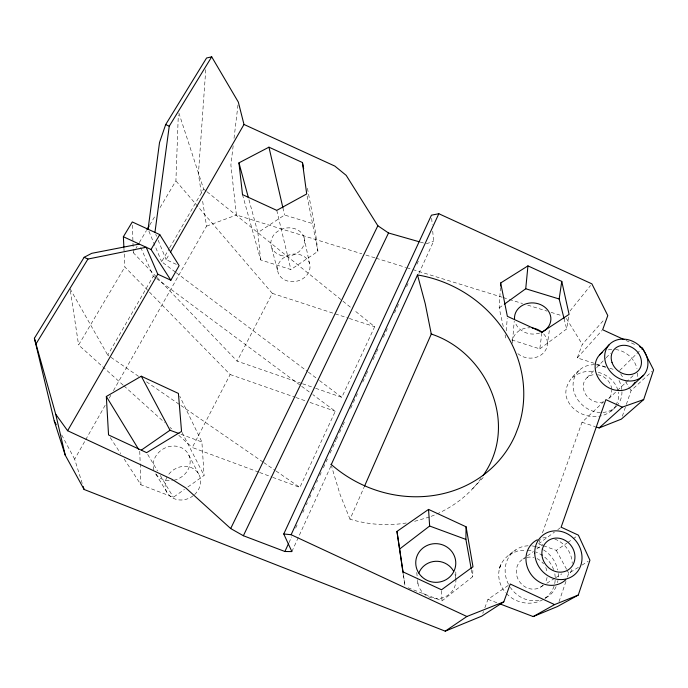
<?xml version="1.0" encoding="UTF-8"?>
<svg xmlns="http://www.w3.org/2000/svg" width="688" height="688" viewBox="0 0 688 688"><rect width="100%" height="100%" fill="white"/><g stroke="black" fill="none" stroke-linecap="round" stroke-linejoin="round"><path stroke-width="0.52" stroke-dasharray="3.44 2.58" d="M408.096 587.784L442.031 600.873L472.647 576.75L472.948 567.729M160.063 207.587L175.904 180.867L178.312 114.827M503.272 326.602L499.187 307.914L500.434 287.128M555.147 580.199C554.846 587.406 550.796 594.294 544.844 598.293M205.746 69.712L198.402 174.124L201.661 194.936M506.299 330.79L507.211 318.381M512.612 340.371L514.228 321.184M233.155 145.787L230.884 164.974L236.423 215L361.828 253.803M234.032 138.322L238.194 103.148M511.777 339.941L539.805 348.876L541.817 333.25M517.883 353.658A17.535 15.162 5.8 0 0 535.015 357.614A17.535 15.162 5.8 0 0 547.02 346.761L549.445 329.612M539.805 348.876L566.654 328.976L568.744 316.454M500.984 564.461C496.521 573.697 498.929 585.273 505.714 592.738M499.548 568.348L500.167 566.362M559.017 601.725L566.069 581.059M567.402 577.163L568.727 573.267L578.453 567.282M622.348 416.188L626.028 405.413M626.355 404.432L631.094 390.56L652.052 371.348M542.462 545.36L538.498 543.916L540.295 538.885M542.454 532.856L582.022 422.26L603.574 401.818M482.787 613.343L483.475 611.486M484.851 607.762L487.964 599.334L508.552 585.213M605.75 366.962L577.275 357.906L582.289 344.353L604.253 319.567M499.591 568.09C501.681 559.791 508.965 554.726 515.458 550.004M406.29 522.992C387.576 526.096 368.183 524.643 350.02 519.216L364.055 487.242M291.875 551.587L331.083 465.733M418.854 273.523L433.552 241.333L432.709 230.876M288.934 542.737L291.617 536.898M295.642 528.135L297.878 523.267M302.797 512.551L304.148 509.627M306.384 504.76L307.278 502.816M309.514 497.949L310.856 495.025M313.092 490.157L314.433 487.233M316.669 482.365L317.564 480.413M319.808 475.546L321.15 472.63M323.386 467.754L325.622 462.886M326.069 461.915L327.411 458.991M330.094 453.151L332.33 448.284M332.777 447.312L335.916 440.492M336.363 439.52L337.705 436.596M339.494 432.7L342.624 425.881M343.071 424.909L344.413 421.993M350.682 408.354L352.918 403.486M353.365 402.514L355.601 397.647M356.049 396.675L357.39 393.751M362.757 382.064L365.896 375.244M366.343 374.272L367.684 371.357M373.051 359.669L376.181 352.849M376.628 351.878L377.97 348.954M383.345 337.266L388.264 326.559M394.534 312.928L398.558 304.165M406.608 286.629L408.853 281.762M416.902 264.235L419.138 259.367M272.723 477.352L299.865 487.422L335.305 411.295L312.885 394.637M315.629 388.29L341.807 397.337L374.676 326.723L353.813 309.935M616.138 405.284L618.546 398.464L618.323 392.1M258.645 472.123L192.296 447.492L230.162 374.539L124.855 266.978L123.935 248.213M301.542 383.414L237.111 361.148L272.293 293.355L175.904 180.867M82.216 483.415L74.657 459.197L85.166 440.63M85.69 439.709L105.565 404.578M109.254 398.068L110.837 395.273M113.468 390.629L206.546 226.163L202.315 199.107M176.343 264.373L166.126 259.66L169.334 254.104M138.58 376.353L107.732 355.111L153.321 276.155L140.12 246.02M175.371 272.061L161.646 261.732L169.085 248.85M169.618 247.929L203.622 189.037L178.76 112.643M123.126 385.125L78.604 344.989L124.855 266.978M156.288 276.739L133.3 252.728L135.484 249.047M136.035 248.127L137.127 246.278M139.311 242.597L146.406 230.618M149.692 225.096L155.694 214.957M481.058 478.341C468.657 495.936 450.451 509.043 430.404 516.636M615.923 405.722C612.509 411.149 606.687 414.744 600.461 415.999M569.999 311.019L590.545 285.503M577.275 357.906L601.931 330.541M579.244 370.273C570.335 377.609 561.425 389.855 568.245 401.577C574.076 412.783 587.819 418.407 599.996 416.12M472.587 488.798L484.335 476.311M587.019 377.669L595.868 368.476M596.608 367.702L605.457 358.508M606.188 357.743L610.617 353.142M619.733 370.419L641.741 348.799M633.046 375.717L608.175 399.203A15.11 13.012 40.5 0 0 611.804 390.001M610.927 411.286L614.694 407.898M572.253 377.824C577.206 373.335 583.914 371.219 590.528 371.245A27.554 24.02 12.8 0 1 594.724 371.572M538.498 543.916L554.425 532.134M557.779 529.657L560.29 527.799M523.052 559.034L526.509 556.515M527.369 555.887L533.424 551.475M536.872 548.947L542.927 544.535M499.187 307.914L503.47 304.827M124.167 458.982L140.945 484.799L173.367 497.295L184.453 489.417M187.867 486.992L204.078 475.468L201.902 442.006L179.809 396.297M543.451 545.722L556.325 550.4L566.912 543.09M567.798 542.479L572.21 539.426M573.087 538.824L576.613 536.382M242.503 194.618L260.649 259.918L290.904 269.558L317.925 251.344L314.347 224.125L307.097 186.543M260.649 259.918L257.888 232.596L284.557 215.017L314.347 224.125M540.63 587.113L543.279 585.454M546.805 583.252L554.752 578.29M555.629 577.739L561.812 573.887M581.988 565.106L588.171 561.305M545.102 598.345L546.616 597.451M509.249 554.795L517.032 551.148L525.804 550.056M542.832 599.678C531.145 606.248 515.415 603.273 506.454 593.477M206.546 226.163L236.423 215M426.302 243.784L433.552 241.333M429.493 517.015L413.204 521.728M420.17 242.038L424.255 243.199M365.913 255.067L375.098 257.905M376.121 258.224L405.739 267.391M406.754 267.701L411.863 269.283M412.886 269.601L502.197 297.233M503.212 297.551L508.303 299.125M509.326 299.443L522.57 303.537M527.662 305.119L547.02 311.105M551.097 312.369L561.279 315.517M609.826 368.261L613.894 369.551M272.293 293.355L348.317 318.131M349.332 318.467L374.676 326.723M582.022 422.26L595.103 426.603M302.548 383.766L314.622 387.937M230.162 374.539L294.868 397.157M295.874 397.509L305.988 401.044M310.03 402.454L335.305 411.295M180.961 434.283L201.902 442.006M259.651 472.501L271.717 476.973M487.964 599.334L496.813 602.705M625.977 340.465L636.667 345.376M542.729 555.629L538.919 553.367A29.704 28.002 26.6 0 0 535.556 551.922M146.51 381.814L179.998 404.879M180.884 405.49L262.85 461.932M263.728 462.542L275.191 470.429M276.069 471.039L299.865 487.422M153.321 276.155L155.909 278.072M156.769 278.717L300.811 385.676M301.671 386.312L312.017 394M176.231 272.706L307.493 371.503M308.344 372.148L318.639 379.896M319.499 380.55L341.807 397.337M203.622 189.037L206.125 191.049M206.959 191.72L342.134 300.527M342.968 301.198L350.476 307.244M123.926 385.848L164.475 422.406M170.039 427.42L171.63 428.856M178.785 435.306L192.296 447.492M157.027 277.513L237.111 361.148M110.278 437.62L120.692 453.641M620.628 373.816L623.38 378.219M625.581 381.745L628.892 387.034M629.443 387.92L631.094 390.56M566.405 318.492L582.289 344.353M166.969 492.384L155.144 472.88A19.058 16.753 -30 0 0 172.525 480.516M147.705 454.476L157.535 470.876M160.261 475.434L173.367 497.295M70.056 288.736L107.732 355.111M556.325 550.4L566.749 569.612M567.239 570.524L568.727 573.267M61.705 434.954L74.657 459.197M188.796 455.078L199.262 475.159M182.019 432.348L204.078 475.468M553.702 569.612L551.871 565.613A28.81 27.15 26.5 0 0 543.486 556.171M350.02 519.216L340.147 494.724L331.418 465.853M148.892 231.185L161.646 261.732M155.746 234.333L156.546 236.285M158.137 240.181L166.126 259.66M617.824 390.07C616.147 384.067 611.727 379.165 606.541 375.863A27.554 24.02 12.8 0 0 595.765 371.744M277.634 270.814L278.356 273.317A16.392 13.7 -12.7 0 0 293.81 281.633A16.392 13.7 -12.7 0 0 309.179 271.21L309.884 268.604A16.392 13.7 -12.7 0 0 287.679 255.437L282.527 258.576L280.506 260.683A16.392 13.7 -12.7 0 0 277.634 270.814L270.995 245.074M248.979 199.778L257.888 232.596M564.074 318.639L566.654 328.976M276.765 210.365L290.904 269.558M282.88 207.707L284.557 215.017M505.095 334.91L505.775 338.023M304.053 237.429L309.523 263.409M307.115 196.046L317.925 251.344M471.332 569.483L472.647 576.75M70.374 290.861L78.604 344.989M403.22 574.136L404.94 585.591L403.039 571.883M416.756 572.502L417.47 579.244M417.582 580.302L417.917 583.45M554.855 573.809L555.293 578.075M431.694 218.328L432.202 224.598M441.567 590.786L442.031 600.873M139.75 451.208L140.163 462.757M140.197 463.807L140.945 484.799M132.388 225.131L132.956 242.116M132.99 243.174L133.3 252.728M455.8 571.934L455.869 579.348M153.863 469.956A19.058 16.753 -30 0 1 167.691 446.951A19.058 16.753 -30 0 1 189.948 458.801A19.058 16.753 -30 0 1 173.402 480.37M194.575 494.577A18.318 16.263 -31 0 0 195.796 493.339L197.877 490.596A18.318 16.263 -31 0 0 196.734 471.375A18.318 16.263 -31 0 0 176.962 467.96L173.909 469.577A18.318 16.263 -31 0 0 167.863 475.589M193.251 495.704A18.318 16.263 -31 0 1 165.713 489.538L165.086 486.476L165.748 480.112A18.318 16.263 -31 0 1 167.012 477.042M527.601 550.159A29.704 28.002 26.6 0 1 532.951 551.097M455.877 578.789A19.212 18.662 10.3 0 1 453.994 588.3L452.085 591.327A19.212 18.662 10.3 0 1 431.161 597.777A19.212 18.662 10.3 0 1 417.564 580.801M455.017 574.428A19.212 18.662 10.3 0 1 455.791 577.911M512.457 343.243A17.535 15.162 5.8 0 1 514.762 335.013L516.679 332.717A17.535 15.162 5.8 0 1 529.786 327.772M543.735 333.947A17.535 15.162 5.8 0 1 547.45 343.905M539.624 333.061A18.215 15.566 5.1 0 1 515.011 321.743M616.672 406.049A25.912 22.3 40.5 0 1 575.951 396.675A25.912 22.3 40.5 0 1 595.481 364.778M596.453 364.855A25.912 22.3 40.5 0 1 606.033 367.684M619.019 380.464A25.912 22.3 40.5 0 1 621.926 390.827M621.961 391.782A25.912 22.3 40.5 0 1 617.265 405.37M603.367 401.904A15.11 13.012 40.5 0 1 583.974 390.767A15.11 13.012 40.5 0 1 594.647 374.564M597.605 374.702A15.11 13.012 40.5 0 1 611.735 389.038M608.373 349.874A22.506 19.169 39.9 0 1 611.881 349.375M615.519 349.495A22.506 19.169 39.9 0 1 636.985 368.639M637.501 373.111A22.506 19.169 39.9 0 1 636.804 378.271M556.119 586.64A28.406 25.645 54.7 0 1 544.776 598.44M538.807 600.375A28.406 25.645 54.7 0 1 510.341 587.423M508.475 584.25A28.406 25.645 54.7 0 1 531.231 545.851M532.288 545.954A28.406 25.645 54.7 0 1 535.462 546.539M536.296 546.754A28.406 25.645 54.7 0 1 542.763 549.454M543.529 549.91A28.406 25.645 54.7 0 1 557.71 569.982M558.226 573.508A28.406 25.645 54.7 0 1 558.26 577.903M557.951 580.491A28.406 25.645 54.7 0 1 557.504 582.607M543.09 585.17A16.564 14.955 54.6 0 1 519.311 581.377A16.564 14.955 54.6 0 1 524.918 558.106M526.905 557.461A16.564 14.955 54.6 0 1 533.819 557.478M536.958 558.561A16.564 14.955 54.6 0 1 543.546 563.868M545.756 567.557A16.564 14.955 54.6 0 1 547.244 573.302M547.055 577.447A16.564 14.955 54.6 0 1 545.059 582.693M542.884 537.947A24.751 22.197 53.4 0 1 548.818 537.706M554.76 539.065A24.751 22.197 53.4 0 1 572.227 563.412M571.582 569.501A24.751 22.197 53.4 0 1 569.406 575.048M280.093 255.128A16.994 14.009 -12.6 0 0 304.535 240.052A16.994 14.009 -12.6 0 0 278.468 230.824A16.994 14.009 -12.6 0 0 280.093 255.128"/><path stroke-width="1.03" d="M471.142 568.451L465.888 539.401L466.077 526.802L428.547 509.404L396.967 531.428L403.065 573.095M500.494 286.088L500.683 282.966L527.945 265.886L561.769 281.392L569.088 314.364L541.955 332.201L507.357 316.308L500.683 282.966M504.321 304.208L525.727 288.762L527.945 265.886M148.066 229.216L159.521 142.519L165.679 124.562L206.572 57.998L211.706 56.837L238.323 102.082L243.991 124.459L170.4 252.255M154.946 232.389L169.248 126.196L211.706 56.837M564.074 318.639L559.163 298.988L561.769 281.392M499.763 603.832L533.2 616.568L557.357 606.575L578.281 595.051L589.934 560.213L578.384 535.161L561.133 527.18L605.879 399.633L622.244 407.158L643.676 399.582L653.6 369.92L642.506 348.051L639.591 346.718M139.268 244.077L91.719 253.33L84.142 257.303L34.4 338.281L54.24 420.97L65.222 455.129L84.108 489.469L445.231 631.163L481.746 616.138L503.797 601.854L510.264 584.035L554.58 604.606L578.281 595.051M364.477 486.261L431.29 334.033L425.236 303.718L417.504 274.951L331.143 464.856M438.824 213.727L431.436 215.189L283.757 533.974L291.127 534.722L438.824 213.727L591.878 283.852L607.788 315.577L602.636 329.758L624.033 339.58M34.4 338.281L55.702 414.202L67.613 430.731L171.802 479.209L185.82 487.973L230.686 528.547L243.371 535.728L284.901 551.501L288.487 543.718M243.371 535.728L388.514 232.991L419.147 241.746M230.686 528.547L377.85 225.75L346.176 175.337L334.832 166.083L243.991 124.459M84.142 257.303L87.944 259.049L146.191 247.267L157.776 274.177L170.856 280.214L179.121 265.654L159.762 234.608L132.285 221.949L123.376 236.749L123.883 247.173M67.613 430.731L157.776 274.177M170.856 280.214L151.033 249.503L159.762 234.608M146.957 229.697L149.141 226.017M482.993 475.666C519.139 425.167 487.818 352.72 431.29 334.033M36.137 343.69L87.944 259.049M599.635 354.836L609.241 344.645M633.166 384.859L643.555 375.252A22.996 19.479 39.6 0 0 628.97 339.932A22.996 19.479 39.6 0 0 606.377 364.984A22.996 19.479 39.6 0 0 643.555 375.252M596.109 426.938L599.128 427.945L622.244 407.158M643.676 399.582L621.341 419.13L599.128 427.945M399.461 549.144L429.639 526.028L428.547 509.404M141.479 450.012L169.996 430.232L178.966 433.543M445.231 631.163L466.885 616.491L503.797 601.854M106.33 396.486L141.281 376.216L178.424 393.441L181.546 431.41L146.613 452.652L108.541 434.945L106.33 396.486L138.632 449.384M533.2 616.568L554.58 604.606M302.453 162.531L306.71 193.956L276.765 210.365L242.503 194.618L238.951 162.858L268.948 147.172L302.453 162.531L303.666 168.792M284.901 551.501L291.875 551.587L283.757 533.974M525.727 288.762L559.163 298.988M429.639 526.028L465.888 539.401M165.679 124.562L169.248 126.196M123.376 236.749L151.033 249.503M291.127 534.722L466.885 616.491M377.85 225.75L388.514 232.991M431.195 333.482L431.823 334.239M54.24 420.97L56.235 424.694M141.281 376.216L169.996 430.232M83.162 486.442L84.108 489.469M238.951 162.858L248.42 197.731M55.702 414.202L65.222 455.129M268.948 147.172L282.88 207.707M466.077 526.802L472.983 566.723L441.524 589.779L403.039 571.883L396.967 531.428M418.846 572.992A19.212 18.662 10.3 0 1 435.495 561.296A19.212 18.662 10.3 0 1 453.581 571.16M532.263 327.97A17.535 15.162 5.8 0 1 542.256 332.476M330.997 464.262A119.652 109.022 29.8 0 0 515.424 434.653L518.451 426.758A119.652 109.022 29.8 0 0 417.496 274.951M514.521 318.802A18.215 15.566 5.1 0 1 529.167 303.107A18.215 15.566 5.1 0 1 549.841 313.685A18.215 15.566 5.1 0 1 541.198 332.459M635.144 382.158A22.506 19.169 39.9 0 1 603.342 384.085A22.506 19.169 39.9 0 1 602.155 352.643M565.828 579.683A24.751 22.197 53.4 0 1 530.964 574.291A24.751 22.197 53.4 0 1 537.362 539.762M421.606 576.553A20.029 19.333 7 0 0 455.103 568.159A20.029 19.333 7 0 0 430.585 544.26A20.029 19.333 7 0 0 421.606 576.553M611.985 362.387A16.099 13.631 39.6 0 0 637.716 371.314A16.099 13.631 39.6 0 0 629.271 346.227A16.099 13.631 39.6 0 0 611.985 362.387M541.929 554.855A17.733 15.841 52.9 0 0 567.987 570.025A17.733 15.841 52.9 0 0 565.321 540.467A17.733 15.841 52.9 0 0 541.929 554.855M534.739 553.186A25.336 22.635 52.9 0 0 570.713 577.275A25.336 22.635 52.9 0 0 569.69 535.187A25.336 22.635 52.9 0 0 534.739 553.186"/></g></svg>
